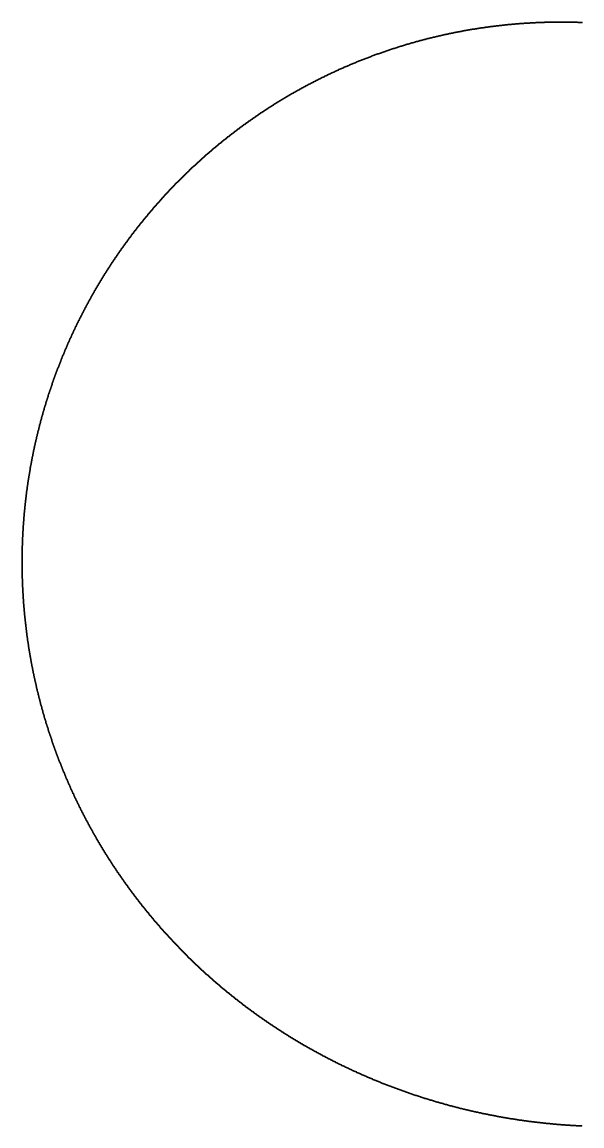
# Model space of a CAD drawing. Header units: metres. Extents: x -292 to 250, y -251 to 283.
# Drawn here: x -292 to -21, y -250 to 283 of the extents above; entities that cross this region are included whole.
import ezdxf

# ---------------------------------------------------------------- set-up
doc = ezdxf.new("R2010")
doc.units = ezdxf.units.M

msp = doc.modelspace()

# ---------------------------------------------------------------- linework, layer by layer
for p in [(-44.94, 282.87), (-44.47, 282.9), (-44, 282.92), (-43.53, 282.94), (-43.06, 282.96), (-42.59, 282.99), (-42.12, 283.01), (-41.65, 283.03), (-41.19, 283.04), (-40.72, 283.06), (-40.25, 283.08), (-39.78, 283.09), (-39.31, 283.11), (-38.84, 283.12), (-38.37, 283.14), (-37.9, 283.15), (-37.43, 283.16), (-36.96, 283.17), (-36.49, 283.18), (-36.02, 283.19), (-35.55, 283.2), (-35.09, 283.21), (-34.62, 283.21), (-34.15, 283.22), (-33.68, 283.23), (-33.21, 283.23), (-32.74, 283.23), (-32.27, 283.24), (-31.8, 283.24), (-31.33, 283.24), (-30.86, 283.24), (-30.39, 283.24), (-29.92, 283.24), (-29.45, 283.23), (-28.98, 283.23), (-28.51, 283.23), (-28.04, 283.22), (-27.57, 283.22), (-27.11, 283.21), (-26.64, 283.2), (-26.17, 283.19), (-25.7, 283.18), (-25.23, 283.18), (-24.76, 283.16), (-24.29, 283.15), (-23.82, 283.14), (-23.35, 283.13), (-22.88, 283.11), (-22.41, 283.1), (-21.94, 283.08), (-21.47, 283.07), (-21.01, 283.05), (-85.39, 277.56), (-84.93, 277.66), (-84.47, 277.75), (-84.01, 277.85), (-83.55, 277.94), (-83.09, 278.04), (-82.63, 278.13), (-82.17, 278.22), (-81.71, 278.31), (-81.25, 278.4), (-80.79, 278.49), (-80.32, 278.58), (-79.86, 278.67), (-79.4, 278.75), (-78.94, 278.84), (-78.48, 278.93), (-78.02, 279.01), (-77.56, 279.09), (-77.09, 279.18), (-76.63, 279.26), (-76.17, 279.34), (-75.71, 279.42), (-75.24, 279.5), (-74.78, 279.58), (-74.32, 279.66), (-73.85, 279.73), (-73.39, 279.81), (-72.93, 279.88), (-72.46, 279.96), (-72, 280.03), (-71.54, 280.1), (-71.07, 280.18), (-70.61, 280.25), (-70.15, 280.32), (-69.68, 280.39), (-69.22, 280.46), (-68.75, 280.52), (-68.29, 280.59), (-67.82, 280.66), (-67.36, 280.72), (-66.89, 280.79), (-66.43, 280.85), (-65.96, 280.91), (-65.5, 280.97), (-65.03, 281.04), (-64.57, 281.1), (-64.1, 281.16), (-63.64, 281.21), (-63.17, 281.27), (-62.7, 281.33), (-62.24, 281.38), (-61.77, 281.44), (-61.31, 281.49), (-60.84, 281.55), (-60.37, 281.6), (-59.91, 281.65), (-59.44, 281.7), (-58.97, 281.75), (-58.51, 281.8), (-58.04, 281.85), (-57.57, 281.9), (-57.1, 281.95), (-56.64, 281.99), (-56.17, 282.04), (-55.7, 282.08), (-55.24, 282.13), (-54.77, 282.17), (-54.3, 282.21), (-53.83, 282.25), (-53.37, 282.29), (-52.9, 282.33), (-52.43, 282.37), (-51.96, 282.41), (-51.49, 282.44), (-51.03, 282.48), (-50.56, 282.52), (-50.09, 282.55), (-49.62, 282.58), (-49.15, 282.62), (-48.68, 282.65), (-48.22, 282.68), (-47.75, 282.71), (-47.28, 282.74), (-46.81, 282.77), (-46.34, 282.79), (-45.87, 282.82), (-45.41, 282.85), (-106.3, 272.22), (-105.85, 272.35), (-105.4, 272.48), (-104.95, 272.62), (-104.5, 272.75), (-104.05, 272.88), (-103.6, 273.01), (-103.15, 273.14), (-102.7, 273.27), (-102.25, 273.4), (-101.79, 273.53), (-101.34, 273.65), (-100.89, 273.78), (-100.44, 273.9), (-99.98, 274.03), (-99.53, 274.15), (-99.08, 274.27), (-98.62, 274.39), (-98.17, 274.51), (-97.72, 274.63), (-97.26, 274.75), (-96.81, 274.87), (-96.35, 274.99), (-95.9, 275.11), (-95.44, 275.22), (-94.99, 275.34), (-94.53, 275.45), (-94.08, 275.56), (-93.62, 275.68), (-93.17, 275.79), (-92.71, 275.9), (-92.25, 276.01), (-91.8, 276.12), (-91.34, 276.23), (-90.88, 276.33), (-90.43, 276.44), (-89.97, 276.55), (-89.51, 276.65), (-89.05, 276.76), (-88.6, 276.86), (-88.14, 276.96), (-87.68, 277.06), (-87.22, 277.16), (-86.76, 277.26), (-86.3, 277.36), (-85.85, 277.46), (-121.88, 267), (-121.44, 267.16), (-121, 267.32), (-120.56, 267.49), (-120.11, 267.65), (-119.67, 267.81), (-119.23, 267.96), (-118.79, 268.12), (-118.35, 268.28), (-117.9, 268.44), (-117.46, 268.59), (-117.02, 268.75), (-116.57, 268.9), (-116.13, 269.05), (-115.69, 269.2), (-115.24, 269.36), (-114.8, 269.51), (-114.35, 269.66), (-113.91, 269.81), (-113.46, 269.95), (-113.02, 270.1), (-112.57, 270.25), (-112.12, 270.39), (-111.68, 270.54), (-111.23, 270.68), (-110.78, 270.83), (-110.34, 270.97), (-109.89, 271.11), (-109.44, 271.25), (-108.99, 271.39), (-108.55, 271.53), (-108.1, 271.67), (-107.65, 271.81), (-107.2, 271.94), (-106.75, 272.08), (-135.37, 261.57), (-134.94, 261.75), (-134.51, 261.94), (-134.08, 262.12), (-133.65, 262.31), (-133.22, 262.49), (-132.79, 262.68), (-132.35, 262.86), (-131.92, 263.04), (-131.49, 263.22), (-131.05, 263.4), (-130.62, 263.58), (-130.19, 263.76), (-129.75, 263.94), (-129.32, 264.11), (-128.88, 264.29), (-128.45, 264.47), (-128.01, 264.64), (-127.57, 264.81), (-127.14, 264.99), (-126.7, 265.16), (-126.26, 265.33), (-125.83, 265.5), (-125.39, 265.67), (-124.95, 265.84), (-124.51, 266.01), (-124.07, 266.18), (-123.64, 266.34), (-123.2, 266.51), (-122.76, 266.67), (-122.32, 266.84), (-146.87, 256.22), (-146.44, 256.43), (-146.02, 256.64), (-145.6, 256.84), (-145.18, 257.05), (-144.76, 257.25), (-144.33, 257.46), (-143.91, 257.66), (-143.49, 257.86), (-143.06, 258.07), (-142.64, 258.27), (-142.22, 258.47), (-141.79, 258.67), (-141.37, 258.86), (-140.94, 259.06), (-140.51, 259.26), (-140.09, 259.46), (-139.66, 259.65), (-139.23, 259.85), (-138.81, 260.04), (-138.38, 260.23), (-137.95, 260.43), (-137.52, 260.62), (-137.09, 260.81), (-136.66, 261), (-136.23, 261.19), (-135.8, 261.38), (-156.85, 251), (-156.44, 251.23), (-156.03, 251.45), (-155.61, 251.68), (-155.2, 251.9), (-154.79, 252.13), (-154.37, 252.35), (-153.96, 252.57), (-153.55, 252.79), (-153.13, 253.01), (-152.72, 253.23), (-152.3, 253.45), (-151.89, 253.67), (-151.47, 253.88), (-151.05, 254.1), (-150.64, 254.32), (-150.22, 254.53), (-149.8, 254.74), (-149.38, 254.96), (-148.96, 255.17), (-148.54, 255.38), (-148.13, 255.59), (-147.71, 255.8), (-147.29, 256.01), (-166.19, 245.6), (-165.79, 245.84), (-165.39, 246.08), (-164.99, 246.33), (-164.59, 246.57), (-164.18, 246.81), (-163.78, 247.05), (-163.37, 247.28), (-162.97, 247.52), (-162.56, 247.76), (-162.16, 248), (-161.75, 248.23), (-161.35, 248.47), (-160.94, 248.7), (-160.53, 248.93), (-160.12, 249.17), (-159.72, 249.4), (-159.31, 249.63), (-158.9, 249.86), (-158.49, 250.09), (-158.08, 250.32), (-157.67, 250.55), (-157.26, 250.78), (-174.52, 240.33), (-174.13, 240.59), (-173.74, 240.84), (-173.35, 241.1), (-172.95, 241.36), (-172.56, 241.61), (-172.16, 241.87), (-171.77, 242.12), (-171.37, 242.37), (-170.98, 242.63), (-170.58, 242.88), (-170.19, 243.13), (-169.79, 243.38), (-169.39, 243.63), (-168.99, 243.88), (-168.59, 244.13), (-168.2, 244.37), (-167.8, 244.62), (-167.4, 244.87), (-167, 245.11), (-166.6, 245.35), (-182.26, 235.02), (-181.88, 235.29), (-181.5, 235.56), (-181.12, 235.83), (-180.73, 236.1), (-180.35, 236.37), (-179.96, 236.64), (-179.58, 236.91), (-179.19, 237.17), (-178.8, 237.44), (-178.42, 237.71), (-178.03, 237.97), (-177.64, 238.24), (-177.25, 238.5), (-176.87, 238.76), (-176.48, 239.03), (-176.09, 239.29), (-175.7, 239.55), (-175.31, 239.81), (-174.92, 240.07), (-189.43, 229.71), (-189.06, 230), (-188.69, 230.28), (-188.31, 230.57), (-187.94, 230.85), (-187.57, 231.13), (-187.19, 231.41), (-186.81, 231.7), (-186.44, 231.98), (-186.06, 232.26), (-185.68, 232.54), (-185.31, 232.81), (-184.93, 233.09), (-184.55, 233.37), (-184.17, 233.64), (-183.79, 233.92), (-183.41, 234.2), (-183.03, 234.47), (-182.65, 234.74), (-196.42, 224.17), (-196.06, 224.46), (-195.69, 224.76), (-195.33, 225.06), (-194.96, 225.35), (-194.6, 225.65), (-194.23, 225.94), (-193.87, 226.24), (-193.5, 226.53), (-193.13, 226.82), (-192.77, 227.12), (-192.4, 227.41), (-192.03, 227.7), (-191.66, 227.99), (-191.29, 228.28), (-190.92, 228.57), (-190.55, 228.85), (-190.18, 229.14), (-189.81, 229.43), (-202.5, 219), (-202.15, 219.31), (-201.79, 219.62), (-201.44, 219.93), (-201.08, 220.23), (-200.73, 220.54), (-200.37, 220.85), (-200.02, 221.15), (-199.66, 221.46), (-199.3, 221.76), (-198.94, 222.06), (-198.58, 222.36), (-198.22, 222.67), (-197.86, 222.97), (-197.5, 223.27), (-197.14, 223.57), (-196.78, 223.87), (-208.42, 213.65), (-208.08, 213.97), (-207.73, 214.29), (-207.39, 214.61), (-207.04, 214.93), (-206.7, 215.24), (-206.35, 215.56), (-206, 215.88), (-205.66, 216.19), (-205.31, 216.51), (-204.96, 216.82), (-204.61, 217.13), (-204.26, 217.45), (-203.91, 217.76), (-203.56, 218.07), (-203.21, 218.38), (-202.85, 218.69), (-213.84, 208.45), (-213.51, 208.78), (-213.17, 209.11), (-212.84, 209.44), (-212.5, 209.77), (-212.16, 210.09), (-211.83, 210.42), (-211.49, 210.75), (-211.15, 211.07), (-210.81, 211.4), (-210.47, 211.72), (-210.13, 212.04), (-209.79, 212.37), (-209.45, 212.69), (-209.11, 213.01), (-208.76, 213.33), (-219.11, 203.1), (-218.78, 203.44), (-218.46, 203.78), (-218.13, 204.11), (-217.8, 204.45), (-217.48, 204.79), (-217.15, 205.12), (-216.82, 205.46), (-216.49, 205.79), (-216.16, 206.13), (-215.83, 206.46), (-215.5, 206.79), (-215.17, 207.13), (-214.84, 207.46), (-214.51, 207.79), (-214.17, 208.12), (-224.22, 197.59), (-223.9, 197.94), (-223.59, 198.29), (-223.27, 198.64), (-222.95, 198.98), (-222.64, 199.33), (-222.32, 199.68), (-222, 200.02), (-221.68, 200.36), (-221.36, 200.71), (-221.04, 201.05), (-220.72, 201.39), (-220.4, 201.74), (-220.08, 202.08), (-219.75, 202.42), (-219.43, 202.76), (-228.86, 192.3), (-228.56, 192.66), (-228.25, 193.02), (-227.95, 193.37), (-227.64, 193.73), (-227.33, 194.08), (-227.02, 194.43), (-226.71, 194.79), (-226.4, 195.14), (-226.09, 195.49), (-225.78, 195.84), (-225.47, 196.2), (-225.16, 196.55), (-224.85, 196.9), (-224.53, 197.25), (-233.36, 186.89), (-233.07, 187.25), (-232.77, 187.62), (-232.48, 187.98), (-232.18, 188.34), (-231.88, 188.71), (-231.58, 189.07), (-231.28, 189.43), (-230.98, 189.79), (-230.68, 190.15), (-230.38, 190.51), (-230.08, 190.87), (-229.77, 191.23), (-229.47, 191.59), (-229.17, 191.95), (-237.43, 181.73), (-237.15, 182.1), (-236.86, 182.47), (-236.57, 182.84), (-236.28, 183.21), (-235.99, 183.58), (-235.7, 183.95), (-235.41, 184.32), (-235.12, 184.69), (-234.83, 185.06), (-234.54, 185.42), (-234.25, 185.79), (-233.95, 186.16), (-233.66, 186.52), (-241.37, 176.46), (-241.09, 176.84), (-240.81, 177.22), (-240.54, 177.6), (-240.26, 177.98), (-239.98, 178.36), (-239.7, 178.73), (-239.42, 179.11), (-239.13, 179.48), (-238.85, 179.86), (-238.57, 180.23), (-238.29, 180.61), (-238, 180.98), (-237.72, 181.35), (-245.17, 171.1), (-244.9, 171.49), (-244.63, 171.88), (-244.36, 172.26), (-244.1, 172.65), (-243.83, 173.03), (-243.56, 173.41), (-243.28, 173.8), (-243.01, 174.18), (-242.74, 174.56), (-242.47, 174.94), (-242.19, 175.32), (-241.92, 175.7), (-241.64, 176.08), (-248.83, 165.65), (-248.57, 166.04), (-248.32, 166.43), (-248.06, 166.82), (-247.8, 167.22), (-247.54, 167.61), (-247.28, 168), (-247.02, 168.39), (-246.75, 168.78), (-246.49, 169.17), (-246.23, 169.55), (-245.96, 169.94), (-245.7, 170.33), (-245.43, 170.72), (-252.11, 160.5), (-251.86, 160.9), (-251.61, 161.3), (-251.36, 161.69), (-251.11, 162.09), (-250.86, 162.49), (-250.61, 162.89), (-250.36, 163.28), (-250.11, 163.68), (-249.85, 164.07), (-249.6, 164.47), (-249.34, 164.86), (-249.09, 165.25), (-255.5, 154.87), (-255.26, 155.28), (-255.02, 155.68), (-254.79, 156.09), (-254.55, 156.49), (-254.31, 156.89), (-254.06, 157.29), (-253.82, 157.7), (-253.58, 158.1), (-253.34, 158.5), (-253.09, 158.9), (-252.85, 159.3), (-252.6, 159.7), (-252.36, 160.1), (-258.52, 149.57), (-258.29, 149.98), (-258.07, 150.39), (-257.84, 150.8), (-257.61, 151.21), (-257.37, 151.62), (-257.14, 152.03), (-256.91, 152.43), (-256.68, 152.84), (-256.44, 153.25), (-256.21, 153.65), (-255.97, 154.06), (-255.74, 154.47), (-261.42, 144.2), (-261.2, 144.62), (-260.98, 145.03), (-260.76, 145.45), (-260.54, 145.86), (-260.32, 146.27), (-260.1, 146.69), (-259.87, 147.1), (-259.65, 147.51), (-259.43, 147.93), (-259.2, 148.34), (-258.98, 148.75), (-258.75, 149.16), (-263.98, 139.18), (-263.77, 139.6), (-263.56, 140.02), (-263.35, 140.44), (-263.14, 140.86), (-262.93, 141.28), (-262.71, 141.7), (-262.5, 142.12), (-262.29, 142.53), (-262.07, 142.95), (-261.85, 143.37), (-261.64, 143.78), (-266.64, 133.69), (-266.44, 134.11), (-266.24, 134.54), (-266.03, 134.96), (-265.83, 135.39), (-265.63, 135.81), (-265.43, 136.23), (-265.22, 136.66), (-265.02, 137.08), (-264.81, 137.5), (-264.61, 137.92), (-264.4, 138.34), (-264.19, 138.76), (-269.16, 128.13), (-268.97, 128.56), (-268.78, 128.99), (-268.59, 129.42), (-268.4, 129.85), (-268.2, 130.28), (-268.01, 130.7), (-267.82, 131.13), (-267.62, 131.56), (-267.43, 131.99), (-267.23, 132.41), (-267.03, 132.84), (-266.83, 133.26), (-271.38, 122.95), (-271.2, 123.39), (-271.01, 123.82), (-270.83, 124.25), (-270.65, 124.69), (-270.47, 125.12), (-270.28, 125.55), (-270.1, 125.98), (-269.91, 126.41), (-269.72, 126.84), (-269.54, 127.27), (-269.35, 127.7), (-273.48, 117.73), (-273.31, 118.17), (-273.14, 118.6), (-272.97, 119.04), (-272.79, 119.48), (-272.62, 119.91), (-272.44, 120.35), (-272.27, 120.78), (-272.09, 121.22), (-271.91, 121.65), (-271.74, 122.09), (-271.56, 122.52), (-275.47, 112.46), (-275.31, 112.9), (-275.15, 113.34), (-274.99, 113.78), (-274.82, 114.22), (-274.66, 114.66), (-274.49, 115.1), (-274.33, 115.54), (-274.16, 115.98), (-273.99, 116.42), (-273.82, 116.85), (-273.65, 117.29), (-277.35, 107.15), (-277.2, 107.6), (-277.05, 108.04), (-276.89, 108.48), (-276.74, 108.93), (-276.58, 109.37), (-276.43, 109.81), (-276.27, 110.25), (-276.11, 110.7), (-275.95, 111.14), (-275.8, 111.58), (-275.64, 112.02), (-279.12, 101.8), (-278.98, 102.25), (-278.83, 102.7), (-278.69, 103.14), (-278.54, 103.59), (-278.4, 104.04), (-278.25, 104.48), (-278.1, 104.93), (-277.96, 105.37), (-277.81, 105.82), (-277.66, 106.26), (-277.51, 106.71), (-280.77, 96.42), (-280.64, 96.87), (-280.5, 97.32), (-280.37, 97.77), (-280.23, 98.22), (-280.1, 98.67), (-279.96, 99.11), (-279.82, 99.56), (-279.68, 100.01), (-279.54, 100.46), (-279.4, 100.91), (-279.26, 101.36), (-282.3, 91), (-282.18, 91.45), (-282.06, 91.9), (-281.93, 92.36), (-281.81, 92.81), (-281.68, 93.26), (-281.55, 93.71), (-281.42, 94.16), (-281.29, 94.61), (-281.16, 95.07), (-281.03, 95.52), (-280.9, 95.97), (-283.72, 85.55), (-283.61, 86), (-283.49, 86.46), (-283.38, 86.91), (-283.26, 87.37), (-283.15, 87.82), (-283.03, 88.28), (-282.91, 88.73), (-282.79, 89.18), (-282.67, 89.64), (-282.55, 90.09), (-282.43, 90.54), (-285.02, 80.07), (-284.92, 80.52), (-284.82, 80.98), (-284.71, 81.44), (-284.6, 81.9), (-284.5, 82.35), (-284.39, 82.81), (-284.28, 83.27), (-284.17, 83.72), (-284.06, 84.18), (-283.95, 84.63), (-283.84, 85.09), (-286.11, 75.02), (-286.02, 75.48), (-285.92, 75.94), (-285.83, 76.4), (-285.73, 76.86), (-285.63, 77.32), (-285.53, 77.77), (-285.43, 78.23), (-285.33, 78.69), (-285.23, 79.15), (-285.13, 79.61), (-287.19, 69.49), (-287.1, 69.95), (-287.02, 70.41), (-286.93, 70.87), (-286.84, 71.33), (-286.76, 71.8), (-286.67, 72.26), (-286.58, 72.72), (-286.49, 73.18), (-286.39, 73.64), (-286.3, 74.1), (-286.21, 74.56), (-288.07, 64.4), (-288, 64.86), (-287.92, 65.33), (-287.84, 65.79), (-287.76, 66.25), (-287.68, 66.72), (-287.6, 67.18), (-287.52, 67.64), (-287.44, 68.1), (-287.36, 68.57), (-287.27, 69.03), (-288.92, 58.83), (-288.85, 59.3), (-288.79, 59.76), (-288.72, 60.23), (-288.65, 60.69), (-288.58, 61.16), (-288.51, 61.62), (-288.44, 62.08), (-288.37, 62.55), (-288.29, 63.01), (-288.22, 63.47), (-288.15, 63.94), (-289.59, 53.71), (-289.53, 54.18), (-289.48, 54.65), (-289.42, 55.11), (-289.36, 55.58), (-289.3, 56.04), (-289.24, 56.51), (-289.17, 56.97), (-289.11, 57.44), (-289.05, 57.9), (-288.98, 58.37), (-290.21, 48.11), (-290.16, 48.58), (-290.11, 49.05), (-290.06, 49.52), (-290.02, 49.98), (-289.97, 50.45), (-289.91, 50.92), (-289.86, 51.38), (-289.81, 51.85), (-289.76, 52.31), (-289.7, 52.78), (-289.65, 53.25), (-290.67, 42.97), (-290.63, 43.44), (-290.59, 43.91), (-290.55, 44.38), (-290.51, 44.84), (-290.47, 45.31), (-290.43, 45.78), (-290.39, 46.25), (-290.34, 46.71), (-290.3, 47.18), (-290.25, 47.65), (-291.03, 37.82), (-291, 38.29), (-290.97, 38.76), (-290.94, 39.23), (-290.91, 39.69), (-290.88, 40.16), (-290.85, 40.63), (-290.81, 41.1), (-290.78, 41.57), (-290.74, 42.04), (-290.71, 42.5), (-291.31, 32.19), (-291.29, 32.66), (-291.27, 33.13), (-291.25, 33.6), (-291.23, 34.07), (-291.21, 34.54), (-291.18, 35.01), (-291.16, 35.48), (-291.14, 35.95), (-291.11, 36.42), (-291.08, 36.88), (-291.06, 37.35), (-291.46, 27.03), (-291.45, 27.5), (-291.44, 27.97), (-291.42, 28.44), (-291.41, 28.91), (-291.4, 29.38), (-291.39, 29.85), (-291.37, 30.32), (-291.36, 30.79), (-291.34, 31.26), (-291.32, 31.73), (-291.5, 23.75), (-291.5, 23.28), (-291.5, 22.81), (-291.5, 22.34), (-291.5, 21.87), (-291.5, 21.4), (-291.49, 24.69), (-291.49, 24.22), (-291.48, 25.63), (-291.48, 25.16), (-291.47, 26.1), (-291.46, 26.56), (-291.5, 20.93), (-291.5, 20.46), (-291.49, 19.99), (-291.49, 19.52), (-291.48, 19.05), (-291.48, 18.58), (-291.47, 18.12), (-291.46, 17.65), (-291.46, 17.18), (-291.45, 16.71), (-291.44, 16.24), (-291.43, 15.77), (-291.42, 15.3), (-291.4, 14.83), (-291.39, 14.36), (-291.38, 13.89), (-291.36, 13.42), (-291.34, 12.95), (-291.33, 12.48), (-291.31, 12.02), (-291.29, 11.55), (-291.27, 11.08), (-291.25, 10.61), (-291.23, 10.14), (-291.21, 9.67), (-291.19, 9.2), (-291.17, 8.73), (-291.14, 8.26), (-291.12, 7.8), (-291.09, 7.33), (-291.06, 6.86), (-291.04, 6.39), (-291.01, 5.92), (-290.98, 5.45), (-290.95, 4.98), (-290.92, 4.52), (-290.89, 4.05), (-290.85, 3.58), (-290.82, 3.11), (-290.79, 2.64), (-290.75, 2.17), (-290.72, 1.71), (-290.68, 1.24), (-290.64, 0.77), (-290.6, 0.3), (-290.57, -0.17), (-290.53, -0.63), (-290.48, -1.1), (-290.44, -1.57), (-290.4, -2.04), (-290.36, -2.5), (-290.31, -2.97), (-290.27, -3.44), (-290.22, -3.91), (-290.18, -4.37), (-290.13, -4.84), (-290.08, -5.31), (-290.03, -5.77), (-289.98, -6.24), (-289.93, -6.71), (-289.88, -7.17), (-289.83, -7.64), (-289.77, -8.11), (-289.72, -8.57), (-289.67, -9.04), (-289.61, -9.5), (-289.55, -9.97), (-289.5, -10.44), (-289.44, -10.9), (-289.38, -11.37), (-289.32, -11.83), (-289.26, -12.3), (-289.2, -12.76), (-289.14, -13.23), (-289.07, -13.69), (-289.01, -14.16), (-288.95, -14.63), (-288.88, -15.09), (-288.81, -15.55), (-288.75, -16.02), (-288.68, -16.48), (-288.61, -16.95), (-288.54, -17.41), (-288.47, -17.88), (-288.4, -18.34), (-288.33, -18.8), (-288.26, -19.27), (-288.18, -19.73), (-288.11, -20.2), (-288.03, -20.66), (-287.96, -21.12), (-287.88, -21.58), (-287.8, -22.05), (-287.72, -22.51), (-287.64, -22.97), (-287.56, -23.44), (-287.48, -23.9), (-287.4, -24.36), (-287.32, -24.82), (-287.24, -25.28), (-287.15, -25.75), (-287.07, -26.21), (-286.98, -26.67), (-286.89, -27.13), (-286.81, -27.59), (-286.72, -28.05), (-286.63, -28.51), (-286.54, -28.97), (-286.45, -29.44), (-286.36, -29.9), (-286.27, -30.36), (-286.17, -30.82), (-286.08, -31.28), (-285.98, -31.74), (-285.89, -32.2), (-285.79, -32.65), (-285.7, -33.11), (-285.6, -33.57), (-285.5, -34.03), (-285.4, -34.49), (-285.3, -34.95), (-285.2, -35.41), (-285.1, -35.87), (-284.99, -36.32), (-284.89, -36.78), (-284.78, -37.24), (-284.68, -37.7), (-284.57, -38.15), (-284.47, -38.61), (-284.36, -39.07), (-284.25, -39.52), (-284.14, -39.98), (-284.03, -40.44), (-283.92, -40.89), (-283.81, -41.35), (-283.7, -41.81), (-283.58, -42.26), (-283.47, -42.72), (-283.35, -43.17), (-283.24, -43.63), (-283.12, -44.08), (-283, -44.54), (-282.89, -44.99), (-282.77, -45.44), (-282.65, -45.9), (-282.53, -46.35), (-282.41, -46.81), (-282.28, -47.26), (-282.16, -47.71), (-282.04, -48.16), (-281.91, -48.62), (-281.79, -49.07), (-281.66, -49.52), (-281.54, -49.97), (-281.41, -50.43), (-281.28, -50.88), (-281.15, -51.33), (-281.02, -51.78), (-280.89, -52.23), (-280.76, -52.68), (-280.63, -53.13), (-280.49, -53.58), (-280.36, -54.03), (-280.22, -54.48), (-280.09, -54.93), (-279.95, -55.38), (-279.82, -55.83), (-279.68, -56.28), (-279.54, -56.73), (-279.4, -57.17), (-279.26, -57.62), (-279.12, -58.07), (-278.98, -58.52), (-278.83, -58.96), (-278.69, -59.41), (-278.55, -59.86), (-278.4, -60.3), (-278.26, -60.75), (-278.11, -61.2), (-277.96, -61.64), (-277.81, -62.09), (-277.66, -62.53), (-277.51, -62.98), (-277.36, -63.42), (-277.21, -63.87), (-277.06, -64.31), (-276.91, -64.75), (-276.75, -65.2), (-276.6, -65.64), (-276.45, -66.08), (-276.29, -66.53), (-276.13, -66.97), (-275.98, -67.41), (-275.82, -67.85), (-275.66, -68.3), (-275.5, -68.74), (-275.34, -69.18), (-275.18, -69.62), (-275.01, -70.06), (-274.85, -70.5), (-274.69, -70.94), (-274.52, -71.38), (-274.36, -71.82), (-274.19, -72.26), (-274.03, -72.7), (-273.86, -73.14), (-273.69, -73.57), (-273.52, -74.01), (-273.35, -74.45), (-273.18, -74.89), (-273.01, -75.32), (-272.84, -75.76), (-272.67, -76.2), (-272.49, -76.63), (-272.32, -77.07), (-272.14, -77.5), (-271.97, -77.94), (-271.79, -78.37), (-271.61, -78.81), (-271.43, -79.24), (-271.25, -79.68), (-271.07, -80.11), (-270.89, -80.54), (-270.71, -80.98), (-270.53, -81.41), (-270.35, -81.84), (-270.16, -82.27), (-269.98, -82.71), (-269.8, -83.14), (-269.61, -83.57), (-269.42, -84), (-269.24, -84.43), (-269.05, -84.86), (-268.86, -85.29), (-268.67, -85.72), (-268.48, -86.15), (-268.29, -86.58), (-268.1, -87), (-267.9, -87.43), (-267.71, -87.86), (-267.52, -88.29), (-267.32, -88.72), (-267.13, -89.14), (-266.93, -89.57), (-266.73, -89.99), (-266.53, -90.42), (-266.34, -90.85), (-266.14, -91.27), (-265.94, -91.69), (-265.74, -92.12), (-265.53, -92.54), (-265.33, -92.97), (-265.13, -93.39), (-264.92, -93.81), (-264.72, -94.24), (-264.51, -94.66), (-264.31, -95.08), (-264.1, -95.5), (-263.89, -95.92), (-263.69, -96.34), (-263.48, -96.76), (-263.27, -97.18), (-263.06, -97.6), (-262.84, -98.02), (-262.63, -98.44), (-262.42, -98.86), (-262.21, -99.28), (-261.99, -99.69), (-261.78, -100.11), (-261.56, -100.53), (-261.35, -100.94), (-261.13, -101.36), (-260.91, -101.78), (-260.69, -102.19), (-260.47, -102.61), (-260.25, -103.02), (-260.03, -103.44), (-259.81, -103.85), (-259.59, -104.26), (-259.37, -104.68), (-259.14, -105.09), (-258.92, -105.5), (-258.69, -105.91), (-258.47, -106.33), (-258.24, -106.74), (-258.01, -107.15), (-257.79, -107.56), (-257.56, -107.97), (-257.33, -108.38), (-257.1, -108.79), (-256.87, -109.2), (-256.64, -109.6), (-256.4, -110.01), (-256.17, -110.42), (-255.94, -110.83), (-255.7, -111.23), (-255.47, -111.64), (-255.23, -112.05), (-254.99, -112.45), (-254.76, -112.86), (-254.52, -113.26), (-254.28, -113.66), (-254.04, -114.07), (-253.8, -114.47), (-253.56, -114.88), (-253.32, -115.28), (-253.08, -115.68), (-252.84, -116.08), (-252.59, -116.48), (-252.35, -116.88), (-252.1, -117.28), (-251.86, -117.68), (-251.61, -118.08), (-251.36, -118.48), (-251.12, -118.88), (-250.87, -119.28), (-250.62, -119.68), (-250.37, -120.08), (-250.12, -120.47), (-249.87, -120.87), (-249.62, -121.27), (-249.36, -121.66), (-249.11, -122.06), (-248.86, -122.45), (-248.6, -122.85), (-248.35, -123.24), (-248.09, -123.63), (-247.84, -124.03), (-247.58, -124.42), (-247.32, -124.81), (-247.06, -125.2), (-246.8, -125.6), (-246.54, -125.99), (-246.28, -126.38), (-246.02, -126.77), (-245.76, -127.16), (-245.5, -127.55), (-245.23, -127.93), (-244.97, -128.32), (-244.7, -128.71), (-244.44, -129.1), (-244.17, -129.48), (-243.91, -129.87), (-243.64, -130.26), (-243.37, -130.64), (-243.1, -131.03), (-242.83, -131.41), (-242.56, -131.79), (-242.29, -132.18), (-242.02, -132.56), (-241.75, -132.94), (-241.48, -133.33), (-241.2, -133.71), (-240.93, -134.09), (-240.65, -134.47), (-240.38, -134.85), (-240.1, -135.23), (-239.83, -135.61), (-239.55, -135.99), (-239.27, -136.37), (-238.99, -136.74), (-238.71, -137.12), (-238.43, -137.5), (-238.15, -137.87), (-237.87, -138.25), (-237.59, -138.62), (-237.31, -139), (-237.02, -139.37), (-236.74, -139.75), (-236.46, -140.12), (-236.17, -140.49), (-235.89, -140.87), (-235.6, -141.24), (-235.31, -141.61), (-235.02, -141.98), (-234.74, -142.35), (-234.45, -142.72), (-234.16, -143.09), (-233.87, -143.46), (-233.58, -143.83), (-233.28, -144.2), (-232.99, -144.56), (-232.7, -144.93), (-232.41, -145.3), (-232.11, -145.66), (-231.82, -146.03), (-231.52, -146.39), (-231.23, -146.76), (-230.93, -147.12), (-230.63, -147.49), (-230.34, -147.85), (-230.04, -148.21), (-229.74, -148.57), (-229.44, -148.93), (-229.14, -149.29), (-228.84, -149.65), (-228.54, -150.01), (-228.23, -150.37), (-227.93, -150.73), (-227.63, -151.09), (-227.32, -151.45), (-227.02, -151.81), (-226.71, -152.16), (-226.41, -152.52), (-226.1, -152.87), (-225.8, -153.23), (-225.49, -153.58), (-225.18, -153.94), (-224.87, -154.29), (-224.56, -154.64), (-224.25, -155), (-223.94, -155.35), (-223.63, -155.7), (-223.32, -156.05), (-223.01, -156.4), (-222.69, -156.75), (-222.38, -157.1), (-222.06, -157.45), (-221.75, -157.8), (-221.43, -158.15), (-221.12, -158.49), (-220.8, -158.84), (-220.48, -159.19), (-220.17, -159.53), (-219.85, -159.88), (-219.53, -160.22), (-219.21, -160.56), (-218.89, -160.91), (-218.57, -161.25), (-218.25, -161.59), (-217.93, -161.93), (-217.6, -162.27), (-217.28, -162.61), (-216.96, -162.95), (-216.63, -163.29), (-216.31, -163.63), (-215.98, -163.97), (-215.65, -164.31), (-215.33, -164.65), (-215, -164.98), (-214.67, -165.32), (-214.34, -165.65), (-214.02, -165.99), (-213.69, -166.32), (-213.36, -166.66), (-213.03, -166.99), (-212.69, -167.32), (-212.36, -167.65), (-212.03, -167.99), (-211.7, -168.32), (-211.36, -168.65), (-211.03, -168.98), (-210.7, -169.31), (-210.36, -169.64), (-210.02, -169.96), (-209.69, -170.29), (-209.35, -170.62), (-209.01, -170.95), (-208.68, -171.27), (-208.34, -171.6), (-208, -171.92), (-207.66, -172.25), (-207.32, -172.57), (-206.98, -172.89), (-206.64, -173.21), (-206.3, -173.54), (-205.95, -173.86), (-205.61, -174.18), (-205.27, -174.5), (-204.92, -174.82), (-204.58, -175.14), (-204.23, -175.45), (-203.89, -175.77), (-203.54, -176.09), (-203.2, -176.4), (-202.85, -176.72), (-202.5, -177.04), (-202.15, -177.35), (-201.8, -177.66), (-201.45, -177.98), (-201.1, -178.29), (-200.75, -178.6), (-200.4, -178.91), (-200.05, -179.23), (-199.7, -179.54), (-199.35, -179.85), (-198.99, -180.15), (-198.64, -180.46), (-198.28, -180.77), (-197.93, -181.08), (-197.57, -181.39), (-197.22, -181.69), (-196.86, -182), (-196.5, -182.3), (-196.15, -182.61), (-195.79, -182.91), (-195.43, -183.21), (-195.07, -183.52), (-194.71, -183.82), (-194.35, -184.12), (-193.99, -184.42), (-193.63, -184.72), (-193.27, -185.02), (-192.91, -185.32), (-192.54, -185.61), (-192.18, -185.91), (-191.82, -186.21), (-191.45, -186.51), (-191.09, -186.8), (-190.72, -187.1), (-190.36, -187.39), (-189.99, -187.68), (-189.63, -187.98), (-189.26, -188.27), (-188.89, -188.56), (-188.52, -188.85), (-188.15, -189.14), (-187.78, -189.43), (-187.42, -189.72), (-187.05, -190.01), (-186.67, -190.3), (-186.3, -190.59), (-185.93, -190.88), (-185.56, -191.16), (-185.19, -191.45), (-184.82, -191.73), (-184.44, -192.02), (-184.07, -192.3), (-183.69, -192.58), (-183.32, -192.87), (-182.94, -193.15), (-182.57, -193.43), (-182.19, -193.71), (-181.82, -193.99), (-181.44, -194.27), (-181.06, -194.55), (-180.68, -194.83), (-180.3, -195.11), (-179.92, -195.38), (-179.55, -195.66), (-179.17, -195.93), (-178.78, -196.21), (-178.4, -196.48), (-178.02, -196.76), (-177.64, -197.03), (-177.26, -197.3), (-176.88, -197.57), (-176.49, -197.85), (-176.11, -198.12), (-175.72, -198.39), (-175.34, -198.65), (-174.96, -198.92), (-174.57, -199.19), (-174.18, -199.46), (-173.8, -199.73), (-173.41, -199.99), (-173.02, -200.26), (-172.64, -200.52), (-172.25, -200.78), (-171.86, -201.05), (-171.47, -201.31), (-171.08, -201.57), (-170.69, -201.83), (-170.3, -202.1), (-169.91, -202.36), (-169.52, -202.61), (-169.13, -202.87), (-168.73, -203.13), (-168.34, -203.39), (-167.95, -203.65), (-167.56, -203.9), (-167.16, -204.16), (-166.77, -204.41), (-166.37, -204.67), (-165.98, -204.92), (-165.58, -205.17), (-165.19, -205.43), (-164.79, -205.68), (-164.39, -205.93), (-164, -206.18), (-163.6, -206.43), (-163.2, -206.68), (-162.8, -206.92), (-162.4, -207.17), (-162, -207.42), (-161.61, -207.67), (-161.21, -207.91), (-160.8, -208.16), (-160.4, -208.4), (-160, -208.64), (-159.6, -208.89), (-159.2, -209.13), (-158.8, -209.37), (-158.39, -209.61), (-157.99, -209.85), (-157.59, -210.09), (-157.18, -210.33), (-156.78, -210.57), (-156.37, -210.81), (-155.97, -211.04), (-155.56, -211.28), (-155.16, -211.52), (-154.75, -211.75), (-154.34, -211.98), (-153.94, -212.22), (-153.53, -212.45), (-153.12, -212.68), (-152.71, -212.91), (-152.3, -213.15), (-151.89, -213.38), (-151.48, -213.61), (-151.08, -213.83), (-150.66, -214.06), (-150.25, -214.29), (-149.84, -214.52), (-149.43, -214.74), (-149.02, -214.97), (-148.61, -215.19), (-148.2, -215.42), (-147.78, -215.64), (-147.37, -215.86), (-146.96, -216.09), (-146.54, -216.31), (-146.13, -216.53), (-145.71, -216.75), (-145.3, -216.97), (-144.88, -217.19), (-144.47, -217.41), (-144.05, -217.62), (-143.64, -217.84), (-143.22, -218.06), (-142.8, -218.27), (-142.38, -218.49), (-141.97, -218.7), (-141.55, -218.91), (-141.13, -219.13), (-140.71, -219.34), (-140.29, -219.55), (-139.87, -219.76), (-139.45, -219.97), (-139.03, -220.18), (-138.61, -220.39), (-138.19, -220.59), (-137.77, -220.8), (-137.35, -221.01), (-136.93, -221.21), (-136.5, -221.42), (-136.08, -221.62), (-135.66, -221.83), (-135.24, -222.03), (-134.81, -222.23), (-134.39, -222.43), (-133.96, -222.63), (-133.54, -222.83), (-133.11, -223.03), (-132.69, -223.23), (-132.26, -223.43), (-131.84, -223.63), (-131.41, -223.83), (-130.98, -224.02), (-130.56, -224.22), (-130.13, -224.41), (-129.7, -224.6), (-129.27, -224.8), (-128.85, -224.99), (-128.42, -225.18), (-127.99, -225.37), (-127.56, -225.56), (-127.13, -225.75), (-126.7, -225.94), (-126.27, -226.13), (-125.84, -226.32), (-125.41, -226.5), (-124.98, -226.69), (-124.55, -226.88), (-124.12, -227.06), (-123.68, -227.24), (-123.25, -227.43), (-122.82, -227.61), (-122.39, -227.79), (-121.95, -227.97), (-121.52, -228.15), (-121.09, -228.33), (-120.65, -228.51), (-120.22, -228.69), (-119.78, -228.87), (-119.35, -229.05), (-118.92, -229.22), (-118.48, -229.4), (-118.04, -229.57), (-117.61, -229.75), (-117.17, -229.92), (-116.74, -230.09), (-116.3, -230.27), (-115.86, -230.44), (-115.43, -230.61), (-114.99, -230.78), (-114.55, -230.95), (-114.11, -231.12), (-113.67, -231.29), (-113.24, -231.45), (-112.8, -231.62), (-112.36, -231.79), (-111.92, -231.95), (-111.48, -232.12), (-111.04, -232.28), (-110.6, -232.44), (-110.16, -232.6), (-109.72, -232.77), (-109.28, -232.93), (-108.83, -233.09), (-108.39, -233.25), (-107.95, -233.41), (-107.51, -233.56), (-107.07, -233.72), (-106.62, -233.88), (-106.18, -234.03), (-105.74, -234.19), (-105.3, -234.34), (-104.85, -234.5), (-104.41, -234.65), (-103.96, -234.8), (-103.52, -234.96), (-103.08, -235.11), (-102.63, -235.26), (-102.19, -235.41), (-101.74, -235.55), (-101.3, -235.7), (-100.85, -235.85), (-100.4, -236), (-99.96, -236.14), (-99.51, -236.29), (-99.07, -236.43), (-98.62, -236.58), (-98.17, -236.72), (-97.72, -236.86), (-97.28, -237), (-96.83, -237.15), (-96.38, -237.29), (-95.93, -237.43), (-95.48, -237.56), (-95.04, -237.7), (-94.59, -237.84), (-94.14, -237.98), (-93.69, -238.11), (-93.24, -238.25), (-92.79, -238.38), (-92.34, -238.52), (-91.89, -238.65), (-91.44, -238.78), (-90.99, -238.92), (-90.54, -239.05), (-90.09, -239.18), (-89.64, -239.31), (-89.19, -239.44), (-88.73, -239.56), (-88.28, -239.69), (-87.83, -239.82), (-87.38, -239.94), (-86.93, -240.07), (-86.47, -240.19), (-86.02, -240.32), (-85.57, -240.44), (-85.11, -240.56), (-84.66, -240.69), (-84.21, -240.81), (-83.75, -240.93), (-83.3, -241.05), (-82.85, -241.17), (-82.39, -241.28), (-81.94, -241.4), (-81.48, -241.52), (-81.03, -241.63), (-80.57, -241.75), (-80.12, -241.86), (-79.66, -241.98), (-79.21, -242.09), (-78.75, -242.2), (-78.29, -242.31), (-77.84, -242.43), (-77.38, -242.54), (-76.93, -242.64), (-76.47, -242.75), (-76.01, -242.86), (-75.55, -242.97), (-75.1, -243.08), (-74.64, -243.18), (-74.18, -243.29), (-73.72, -243.39), (-73.27, -243.49), (-72.81, -243.6), (-72.35, -243.7), (-71.89, -243.8), (-71.43, -243.9), (-70.98, -244), (-70.52, -244.1), (-70.06, -244.2), (-69.6, -244.3), (-69.14, -244.4), (-68.68, -244.49), (-68.22, -244.59), (-67.76, -244.68), (-67.3, -244.78), (-66.84, -244.87), (-66.38, -244.96), (-65.92, -245.06), (-65.46, -245.15), (-65, -245.24), (-64.54, -245.33), (-64.08, -245.42), (-63.62, -245.51), (-63.16, -245.6), (-62.7, -245.68), (-62.23, -245.77), (-61.77, -245.85), (-61.31, -245.94), (-60.85, -246.02), (-60.39, -246.11), (-59.93, -246.19), (-59.46, -246.27), (-59, -246.35), (-58.54, -246.43), (-58.08, -246.51), (-57.61, -246.59), (-57.15, -246.67), (-56.69, -246.75), (-56.22, -246.83), (-55.76, -246.9), (-55.3, -246.98), (-54.83, -247.05), (-54.37, -247.13), (-53.91, -247.2), (-53.44, -247.27), (-52.98, -247.34), (-52.52, -247.41), (-52.05, -247.49), (-51.59, -247.55), (-51.12, -247.62), (-50.66, -247.69), (-50.19, -247.76), (-49.73, -247.83), (-49.26, -247.89), (-48.8, -247.96), (-48.33, -248.02), (-47.87, -248.08), (-47.4, -248.15), (-46.94, -248.21), (-46.47, -248.27), (-46.01, -248.33), (-45.54, -248.39), (-45.08, -248.45), (-44.61, -248.51), (-44.15, -248.57), (-43.68, -248.62), (-43.21, -248.68), (-42.75, -248.74), (-42.28, -248.79), (-41.81, -248.84), (-41.35, -248.9), (-40.88, -248.95), (-40.42, -249), (-39.95, -249.05), (-39.48, -249.1), (-39.01, -249.15), (-38.55, -249.2), (-38.08, -249.25), (-37.61, -249.3), (-37.15, -249.34), (-36.68, -249.39), (-36.21, -249.43), (-35.75, -249.48), (-35.28, -249.52), (-34.81, -249.57), (-34.34, -249.61), (-33.88, -249.65), (-33.41, -249.69), (-32.94, -249.73), (-32.47, -249.77), (-32, -249.81), (-31.54, -249.84), (-31.07, -249.88), (-30.6, -249.92), (-30.13, -249.95), (-29.66, -249.99), (-29.2, -250.02), (-28.73, -250.05), (-28.26, -250.09), (-27.79, -250.12), (-27.32, -250.15), (-26.85, -250.18), (-26.39, -250.21), (-25.92, -250.24), (-25.45, -250.27), (-24.98, -250.29), (-24.51, -250.32), (-24.04, -250.35), (-23.57, -250.37), (-23.11, -250.39), (-22.64, -250.42), (-22.17, -250.44), (-21.7, -250.46), (-21.23, -250.48)]:
    msp.add_point(p)

doc.saveas('drawing.dxf')
